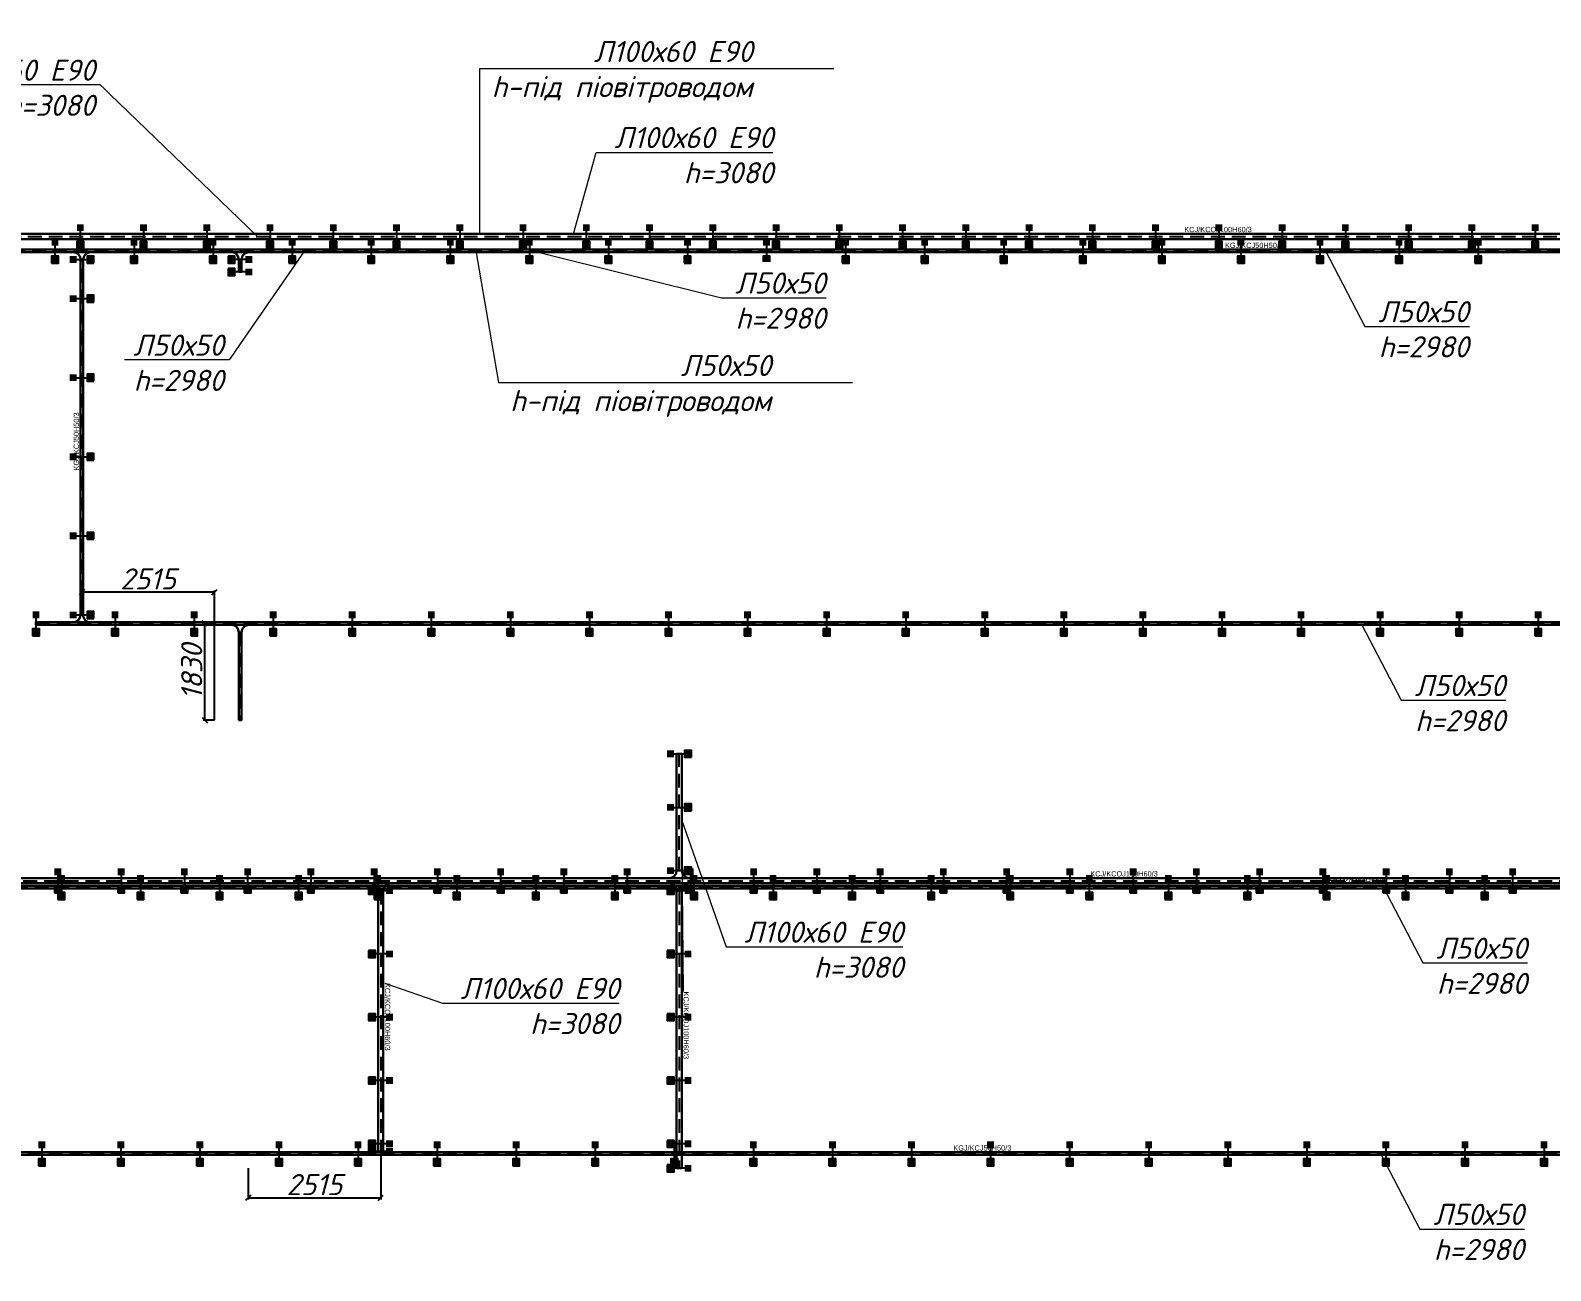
# Model space of a CAD drawing. Extents: x 221643 to 289394, y 86804 to 109436.
# Drawn here: x 224039 to 226923, y 86804 to 89156 of the extents above; entities that cross this region are included whole.
import ezdxf
from ezdxf import colors
from ezdxf.entities.mleader import LeaderData, LeaderLine
from ezdxf.math import Vec2, Vec3

# ---------------------------------------------------------------- set-up
doc = ezdxf.new("R2010")
doc.units = 0
doc.linetypes.add('DASHED2', pattern=[0.375, 0.25, -0.125])
doc.layers.get('Defpoints').update_dxf_attribs({"color": 140})
doc.layers.add('BAKS_opis', color=7, linetype='Continuous')
doc.layers.add("E_Прив'язки", color=24, linetype='Continuous')
for name, color, linetype, lineweight in [('E_Лотки', 5, 'Continuous', 30), ('E_Лотки_аварійні', 1, 'Continuous', 30), ('E_Позначення', 7, 'Continuous', 15)]:
    doc.layers.add(name, color=color, linetype=linetype, lineweight=lineweight)
doc.layers.add('E_Лотки_опори_опуски', color=2, linetype='Continuous', plot=False)
doc.styles.add('GOST 2.304', font='isocpeui.ttf')
doc.styles.add('ROMANS', font='ROMANS')
doc.styles.get("Standard").update_dxf_attribs({"font": 'arial.ttf'})
doc.styles.add('ГОСТ 2.304', font='isocpeui.ttf')
doc.dimstyles.new('1to10', dxfattribs={"dimtxt": 40, "dimasz": 10, "dimexe": 3, "dimexo": 0, "dimgap": 5, "dimtad": 1, "dimdec": 0, "dimlfac": 10, "dimrnd": 5, "dimtxsty": 'GOST 2.304', "dimblk": 'OBLIQUE', "dimcen": 2.5, "dimadec": 0, "dimazin": 0, "dimtfac": 1, "dimtdec": 0, "dimtmove": 0, "dimatfit": 3, "dimfxl": 1, "dimarcsym": 0})

# ---------------------------------------------------------------- blocks, each defined once
blk = doc.blocks.new('A$C3C5B6495')
at = {"linetype": 'Continuous'}
for p, q in [((0, 33), (0, 0)), ((14, 19), (14, 14))]:
    blk.add_line(p, q, dxfattribs=at)
for centre, start, end in [((14, 33), 180, 270), ((14, 0), 90, 180)]:
    blk.add_arc(centre, 14, start, end, dxfattribs=at)
blk = doc.blocks.new('TKD___50')
blk.add_blockref('A$C3C5B6495', (0, -16.5))
blk = doc.blocks.new('A$C4863500E')
at = {"linetype": 'Continuous'}
for p, q in [((380, 140), (0, 140)), ((240, 0), (140, 0))]:
    blk.add_line(p, q, dxfattribs=at)
for centre, start, end in [((0, 0), 0, 90), ((380, 0), 90, 180)]:
    blk.add_arc(centre, 140, start, end, dxfattribs=at)
blk = doc.blocks.new('TKD___100')
at = {"xscale": 0.1, "yscale": 0.1, "zscale": 0.1}
blk.add_blockref('A$C4863500E', (-19, -14), dxfattribs=at)
at = {"style": 'ROMANS', "flags": 9}
for tag, p in [('SYMBOL', (4.9, 15)), ('ID', (4.9, 14.7)), ('NAME', (4.9, 14.4)), ('TYP', (4.9, 14)), ('LENGTH', (4.9, 13.7)), ('ATT_1', (4.9, 13.4)), ('ATT_2', (4.9, 13)), ('ATT_3', (4.9, 12.7)), ('ATT_4', (4.9, 12.3)), ('ATT_5', (4.9, 11.9)), ('LUSTRO', (4.9, 11.6)), ('P1', (4.9, 11.2)), ('P2', (4.9, 10.9)), ('AN', (4.9, 10.6))]:
    blk.add_attdef(tag, p, '', height=0.3, dxfattribs=at)
blk = doc.blocks.new('BAKS_1509')
at = {"layer": 'BAKS_opis', "linetype": 'DASHED2', "ltscale": 105}
blk.add_line((0, 0), (-7134.7, 0), dxfattribs=at)
at = {"layer": 'E_Лотки'}
for points in [[(0, 2.5), (-7134.7, 2.5), (-7134.7, -2.5), (0, -2.5)], [(0, 2.5), (-7134.7, 2.5), (-7134.7, 2.5), (0, 2.5)], [(0, -2.5), (-7134.7, -2.5), (-7134.7, 2.5), (0, 2.5)], [(0, -2.5), (-7134.7, -2.5), (-7134.7, -2.5), (0, -2.5)]]:
    blk.add_3dface(points, dxfattribs=at)
at = {"flags": 1}
for tag, p in [('ATT_1', (-7134.7, 0)), ('ATT_2', (-7134.7, 0)), ('ATT_3', (-7134.7, 0)), ('ATT_4', (-7134.7, 0)), ('ATT_5', (-7134.7, 0)), ('AN', (-7134.7, 0)), ('TYP', (-7134.7, 0)), ('NAME', (-7134.7, 0)), ('P1X', (-7134.7, 0)), ('P2X', (-7134.7, 0)), ('P1Y', (-7134.7, 0)), ('P2Y', (-7134.7, 0)), ('LUSTRO', (-7134.7, 0)), ('LENGTH', (0, 0)), ('ID', (0, -2.5))]:
    blk.add_attdef(tag, p, '', height=2.5, dxfattribs=at)
at = {"layer": 'BAKS_opis'}
blk.add_attdef('SYMBOL', (-3630.3, 5.5), '', height=10, rotation=0, dxfattribs=at)
blk = doc.blocks.new('BAKS_1511')
at = {"layer": 'BAKS_opis', "linetype": 'DASHED2', "ltscale": 105}
blk.add_line((0, 0), (5691.5, 0, 0), dxfattribs=at)
at = {"layer": 'E_Лотки'}
for points in [[(0, -2.5), (5691.5, -2.5, 0), (5691.5, 2.5, 0), (0, 2.5)], [(0, 2.5), (5691.5, 2.5, 0), (5691.5, -2.5, 0), (0, -2.5)], [(0, 2.5), (5691.5, 2.5, 0), (5691.5, 2.5, 0), (0, 2.5)], [(0, -2.5), (5691.5, -2.5, 0), (5691.5, -2.5, 0), (0, -2.5)]]:
    blk.add_3dface(points, dxfattribs=at)
at = {"flags": 1}
for tag, p in [('ID', (-7, 2.5)), ('LENGTH', (-7, 0)), ('ATT_1', (5691.5, 0, 0)), ('ATT_2', (5691.5, 0, 0)), ('ATT_3', (5691.5, 0, 0)), ('ATT_4', (5691.5, 0, 0)), ('ATT_5', (5691.5, 0, 0)), ('AN', (5691.5, 0, 0)), ('TYP', (5691.5, 0, 0)), ('NAME', (5691.5, 0, 0)), ('P1X', (5691.5, 0, 0)), ('P2X', (5691.5, 0, 0)), ('P1Y', (5691.5, 0, 0)), ('P2Y', (5691.5, 0, 0)), ('LUSTRO', (5691.5, 0, 0))]:
    blk.add_attdef(tag, p, '', height=2.5, dxfattribs=at)
at = {"layer": 'BAKS_opis'}
blk.add_attdef('SYMBOL', (2779.2, 5.5), '', height=10, dxfattribs=at)
blk = doc.blocks.new('BAKS_1514')
at = {"layer": 'BAKS_opis', "linetype": 'DASHED2', "ltscale": 105}
blk.add_line((0, 0), (-7077.8, 0), dxfattribs=at)
at = {"layer": 'E_Лотки'}
for points in [[(0, 2.5), (-7077.8, 2.5), (-7077.8, -2.5), (0, -2.5)], [(0, 2.5), (-7077.8, 2.5), (-7077.8, 2.5), (0, 2.5)], [(0, -2.5), (-7077.8, -2.5), (-7077.8, 2.5), (0, 2.5)], [(0, -2.5), (-7077.8, -2.5), (-7077.8, -2.5), (0, -2.5)]]:
    blk.add_3dface(points, dxfattribs=at)
at = {"flags": 1}
for tag, p in [('ATT_1', (-7077.8, 0)), ('ATT_2', (-7077.8, 0)), ('ATT_3', (-7077.8, 0)), ('ATT_4', (-7077.8, 0)), ('ATT_5', (-7077.8, 0)), ('AN', (-7077.8, 0)), ('TYP', (-7077.8, 0)), ('NAME', (-7077.8, 0)), ('P1X', (-7077.8, 0)), ('P2X', (-7077.8, 0)), ('P1Y', (-7077.8, 0)), ('P2Y', (-7077.8, 0)), ('LUSTRO', (-7077.8, 0)), ('LENGTH', (7, 0)), ('ID', (7, -2.5))]:
    blk.add_attdef(tag, p, '', height=2.5, dxfattribs=at)
at = {"layer": 'BAKS_opis'}
blk.add_attdef('SYMBOL', (-3598.4, 5.5), '', height=10, rotation=0, dxfattribs=at)
blk = doc.blocks.new('BAKS_1519')
at = {"layer": 'BAKS_opis', "linetype": 'DASHED2', "ltscale": 105}
blk.add_line((0, 0), (6702.5, 0), dxfattribs=at)
at = {"layer": 'E_Лотки'}
for points in [[(0, -2.5), (6702.5, -2.5), (6702.5, 2.5), (0, 2.5)], [(0, 2.5), (6702.5, 2.5), (6702.5, -2.5), (0, -2.5)], [(0, 2.5), (6702.5, 2.5), (6702.5, 2.5), (0, 2.5)], [(0, -2.5), (6702.5, -2.5), (6702.5, -2.5), (0, -2.5)]]:
    blk.add_3dface(points, dxfattribs=at)
at = {"flags": 1}
for tag, p in [('ID', (0, 2.5)), ('LENGTH', (0, 0)), ('ATT_1', (6702.5, 0)), ('ATT_2', (6702.5, 0)), ('ATT_3', (6702.5, 0)), ('ATT_4', (6702.5, 0)), ('ATT_5', (6702.5, 0)), ('AN', (6702.5, 0)), ('TYP', (6702.5, 0)), ('NAME', (6702.5, 0)), ('P1X', (6702.5, 0)), ('P2X', (6702.5, 0)), ('P1Y', (6702.5, 0)), ('P2Y', (6702.5, 0)), ('LUSTRO', (6702.5, 0))]:
    blk.add_attdef(tag, p, '', height=2.5, dxfattribs=at)
at = {"layer": 'BAKS_opis'}
blk.add_attdef('SYMBOL', (3288.3, 5.5), '', height=10, rotation=359.9999, dxfattribs=at)
blk = doc.blocks.new('BAKS_1520')
at = {"layer": 'BAKS_opis', "linetype": 'DASHED2', "ltscale": 105}
blk.add_line((0, 0), (0, 674), dxfattribs=at)
at = {"layer": 'E_Лотки'}
for points in [[(2.5, 0), (2.5, 674), (-2.5, 674), (-2.5, 0)], [(-2.5, 0), (-2.5, 674), (2.5, 674), (2.5, 0)], [(-2.5, 0), (-2.5, 674), (-2.5, 674), (-2.5, 0)], [(2.5, 0), (2.5, 674), (2.5, 674), (2.5, 0)]]:
    blk.add_3dface(points, dxfattribs=at)
at = {"flags": 1}
for tag, p in [('ATT_1', (0, 674)), ('ATT_2', (0, 674)), ('ATT_3', (0, 674)), ('ATT_4', (0, 674)), ('ATT_5', (0, 674)), ('AN', (0, 674)), ('TYP', (0, 674)), ('NAME', (0, 674)), ('P1X', (0, 674)), ('P2X', (0, 674)), ('P1Y', (0, 674)), ('P2Y', (0, 674)), ('LUSTRO', (0, 674)), ('ID', (-2.5, 0)), ('LENGTH', (0, 0))]:
    blk.add_attdef(tag, p, '', height=2.5, dxfattribs=at)
at = {"layer": 'BAKS_opis'}
blk.add_attdef('SYMBOL', (-5.5, 274), '', height=10, rotation=90, dxfattribs=at)
blk = doc.blocks.new('BAKS_1521')
at = {"layer": 'BAKS_opis', "linetype": 'DASHED2', "ltscale": 105}
blk.add_line((0, 0), (0, -23.5), dxfattribs=at)
at = {"layer": 'E_Лотки'}
for points in [[(-2.5, 0), (-2.5, -23.5), (2.5, -23.5), (2.5, 0)], [(-2.5, 0), (-2.5, -23.5), (-2.5, -23.5), (-2.5, 0)], [(2.5, 0), (2.5, -23.5), (-2.5, -23.5), (-2.5, 0)], [(2.5, 0), (2.5, -23.5), (2.5, -23.5), (2.5, 0)]]:
    blk.add_3dface(points, dxfattribs=at)
at = {"flags": 1}
for tag, p in [('LENGTH', (0, 0)), ('ID', (2.5, 0)), ('ATT_1', (0, -23.5)), ('ATT_2', (0, -23.5)), ('ATT_3', (0, -23.5)), ('ATT_4', (0, -23.5)), ('ATT_5', (0, -23.5)), ('AN', (0, -23.5)), ('TYP', (0, -23.5)), ('NAME', (0, -23.5)), ('P1X', (0, -23.5)), ('P2X', (0, -23.5)), ('P1Y', (0, -23.5)), ('P2Y', (0, -23.5)), ('LUSTRO', (0, -23.5))]:
    blk.add_attdef(tag, p, '', height=2.5, dxfattribs=at)
at = {"layer": 'BAKS_opis', "flags": 1}
blk.add_attdef('SYMBOL', (5.5, -11.8), '', height=10, rotation=270, dxfattribs=at)
blk = doc.blocks.new('BAKS_1522')
at = {"layer": 'BAKS_opis', "linetype": 'DASHED2', "ltscale": 105}
blk.add_line((0, 0), (0, -166.5), dxfattribs=at)
at = {"layer": 'E_Лотки'}
for points in [[(-2.5, 0), (-2.5, -166.5), (2.5, -166.5), (2.5, 0)], [(-2.5, 0), (-2.5, -166.5), (-2.5, -166.5), (-2.5, 0)], [(2.5, 0), (2.5, -166.5), (-2.5, -166.5), (-2.5, 0)], [(2.5, 0), (2.5, -166.5), (2.5, -166.5), (2.5, 0)]]:
    blk.add_3dface(points, dxfattribs=at)
at = {"flags": 1}
for tag, p in [('LENGTH', (0, 0)), ('ID', (2.5, 0)), ('ATT_2', (0, -166.5)), ('ATT_3', (0, -166.5)), ('ATT_1', (0, -166.5)), ('ATT_4', (0, -166.5)), ('ATT_5', (0, -166.5)), ('AN', (0, -166.5)), ('TYP', (0, -166.5)), ('P2X', (0, -166.5)), ('P2Y', (0, -166.5)), ('LUSTRO', (0, -166.5)), ('NAME', (0, -166.5)), ('P1X', (0, -166.5)), ('P1Y', (0, -166.5))]:
    blk.add_attdef(tag, p, '', height=2.5, dxfattribs=at)
at = {"layer": 'BAKS_opis', "flags": 1}
blk.add_attdef('SYMBOL', (5.5, -83.2), '', height=10, rotation=270, dxfattribs=at)
blk = doc.blocks.new('BAKS_1596')
at = {"layer": 'BAKS_opis', "linetype": 'DASHED2', "ltscale": 105}
blk.add_line((0, 0), (7421.4, 0), dxfattribs=at)
at = {"layer": 'E_Лотки_аварійні'}
for points in [[(0, -5), (7421.4, -5), (7421.4, 5), (0, 5)], [(0, 5), (7421.4, 5), (7421.4, -5), (0, -5)], [(0, 5), (7421.4, 5), (7421.4, 5), (0, 5)], [(0, -5), (7421.4, -5), (7421.4, -5), (0, -5)]]:
    blk.add_3dface(points, dxfattribs=at)
at = {"flags": 1}
for tag, p in [('ID', (0, 5)), ('LENGTH', (0, 0)), ('ATT_1', (7421.4, 0)), ('ATT_2', (7421.4, 0)), ('ATT_3', (7421.4, 0)), ('ATT_4', (7421.4, 0)), ('ATT_5', (7421.4, 0)), ('AN', (7421.4, 0)), ('TYP', (7421.4, 0)), ('NAME', (7421.4, 0)), ('P1X', (7421.4, 0)), ('P2X', (7421.4, 0)), ('P1Y', (7421.4, 0)), ('P2Y', (7421.4, 0)), ('LUSTRO', (7421.4, 0))]:
    blk.add_attdef(tag, p, '', height=2.5, dxfattribs=at)
at = {"layer": 'BAKS_opis'}
blk.add_attdef('SYMBOL', (3638.7, 8), '', height=10, dxfattribs=at)
blk = doc.blocks.new('BAKS_1599')
at = {"layer": 'BAKS_opis', "linetype": 'DASHED2', "ltscale": 105}
blk.add_line((0, 0), (0, -494.5), dxfattribs=at)
at = {"layer": 'E_Лотки_аварійні'}
for points in [[(-5, 0), (-5, -494.5), (5, -494.5), (5, 0)], [(-5, 0), (-5, -494.5), (-5, -494.5), (-5, 0)], [(5, 0), (5, -494.5), (-5, -494.5), (-5, 0)], [(5, 0), (5, -494.5), (5, -494.5), (5, 0)]]:
    blk.add_3dface(points, dxfattribs=at)
at = {"flags": 1}
for tag, p in [('LENGTH', (0, 0)), ('ID', (5, 0)), ('ATT_2', (0, -494.5)), ('ATT_3', (0, -494.5)), ('ATT_1', (0, -494.5)), ('ATT_4', (0, -494.5)), ('ATT_5', (0, -494.5)), ('AN', (0, -494.5)), ('TYP', (0, -494.5)), ('P2X', (0, -494.5)), ('P2Y', (0, -494.5)), ('LUSTRO', (0, -494.5)), ('NAME', (0, -494.5)), ('P1X', (0, -494.5)), ('P1Y', (0, -494.5))]:
    blk.add_attdef(tag, p, '', height=2.5, dxfattribs=at)
at = {"layer": 'BAKS_opis'}
blk.add_attdef('SYMBOL', (8, -175.2), '', height=10, rotation=270, dxfattribs=at)
blk = doc.blocks.new('BAKS_1600')
at = {"layer": 'BAKS_opis', "linetype": 'DASHED2', "ltscale": 105}
blk.add_line((0, 0), (0, -526.6), dxfattribs=at)
at = {"layer": 'E_Лотки_аварійні'}
for points in [[(-5, 0), (-5, -526.6), (5, -526.6), (5, 0)], [(5, 0), (5, -526.6), (-5, -526.6), (-5, 0)], [(5, 0), (5, -526.6), (5, -526.6), (5, 0)], [(-5, 0), (-5, -526.6), (-5, -526.6), (-5, 0)]]:
    blk.add_3dface(points, dxfattribs=at)
at = {"flags": 1}
for tag, p in [('LENGTH', (0, 0)), ('ID', (5, 0)), ('ATT_2', (0, -526.6)), ('ATT_3', (0, -526.6)), ('ATT_1', (0, -526.6)), ('ATT_4', (0, -526.6)), ('ATT_5', (0, -526.6)), ('AN', (0, -526.6)), ('TYP', (0, -526.6)), ('P2X', (0, -526.6)), ('P2Y', (0, -526.6)), ('LUSTRO', (0, -526.6)), ('NAME', (0, -526.6)), ('P1X', (0, -526.6)), ('P1Y', (0, -526.6))]:
    blk.add_attdef(tag, p, '', height=2.5, dxfattribs=at)
at = {"layer": 'BAKS_opis'}
blk.add_attdef('SYMBOL', (8, -191.3), '', height=10, rotation=270, dxfattribs=at)
blk = doc.blocks.new('BAKS_1601')
at = {"layer": 'BAKS_opis', "linetype": 'DASHED2', "ltscale": 105}
blk.add_line((0, 0), (0, 221.5), dxfattribs=at)
at = {"layer": 'E_Лотки_аварійні'}
for points in [[(5, 0), (5, 221.5), (-5, 221.5), (-5, 0)], [(-5, 0), (-5, 221.5), (5, 221.5), (5, 0)], [(-5, 0), (-5, 221.5), (-5, 221.5), (-5, 0)], [(5, 0), (5, 221.5), (5, 221.5), (5, 0)]]:
    blk.add_3dface(points, dxfattribs=at)
at = {"flags": 1}
for tag, p in [('ATT_1', (0, 221.5)), ('ATT_2', (0, 221.5)), ('ATT_3', (0, 221.5)), ('ATT_4', (0, 221.5)), ('ATT_5', (0, 221.5)), ('AN', (0, 221.5)), ('TYP', (0, 221.5)), ('NAME', (0, 221.5)), ('P1X', (0, 221.5)), ('P2X', (0, 221.5)), ('P1Y', (0, 221.5)), ('P2Y', (0, 221.5)), ('LUSTRO', (0, 221.5)), ('ID', (-5, 0)), ('LENGTH', (0, 0))]:
    blk.add_attdef(tag, p, '', height=2.5, dxfattribs=at)
at = {"layer": 'BAKS_opis', "flags": 1}
blk.add_attdef('SYMBOL', (8, 110.8), '', height=10, rotation=270, dxfattribs=at)
blk = doc.blocks.new('BAKS_1612')
at = {"layer": 'BAKS_opis', "linetype": 'DASHED2', "ltscale": 105}
blk.add_line((0, 0), (6972.8, 0), dxfattribs=at)
at = {"layer": 'E_Лотки_аварійні'}
for points in [[(0, -5), (6972.8, -5), (6972.8, 5), (0, 5)], [(0, 5), (6972.8, 5), (6972.8, -5), (0, -5)], [(0, 5), (6972.8, 5), (6972.8, 5), (0, 5)], [(0, -5), (6972.8, -5), (6972.8, -5), (0, -5)]]:
    blk.add_3dface(points, dxfattribs=at)
at = {"flags": 1}
for tag, p in [('ID', (0, 5)), ('LENGTH', (0, 0)), ('ATT_1', (6972.8, 0)), ('ATT_2', (6972.8, 0)), ('ATT_3', (6972.8, 0)), ('ATT_4', (6972.8, 0)), ('ATT_5', (6972.8, 0)), ('AN', (6972.8, 0)), ('TYP', (6972.8, 0)), ('NAME', (6972.8, 0)), ('P1X', (6972.8, 0)), ('P2X', (6972.8, 0)), ('P1Y', (6972.8, 0)), ('P2Y', (6972.8, 0)), ('LUSTRO', (6972.8, 0))]:
    blk.add_attdef(tag, p, '', height=2.5, dxfattribs=at)
at = {"layer": 'BAKS_opis'}
blk.add_attdef('SYMBOL', (3414.4, 8), '', height=10, dxfattribs=at)
blk = doc.blocks.new('_None')
blk = doc.blocks.new('podpora_200')
for points in [[(-6.5, 10), (0, 10), (6.5, 10), (6.5, 23.1), (-6.5, 23.1)], [(-6.5, -23.1), (6.5, -23.1), (6.5, -10), (-6.5, -10)]]:
    blk.add_hatch(color=256).paths.add_polyline_path(points)
blk.add_line((0, 10), (0, -10))
blk.add_lwpolyline([(-6.5, -23.1), (6.5, -23.1), (6.5, -10), (-6.5, -10)], close=True)
at = {"style": 'ROMANS', "flags": 9}
for tag, p in [('SYMBOL', (3.3, 14.9)), ('TYP', (3.3, 13.9)), ('ATT_1', (3.3, 13.2)), ('ATT_2', (3.3, 12.9)), ('ATT_3', (3.3, 12.5)), ('ATT_4', (3.3, 12.2)), ('ATT_5', (3.3, 11.8)), ('AN', (3.3, 10.8)), ('ELEM', (3.3, 10.5)), ('ID', (3.3, 14.5)), ('NAME', (3.3, 14.2)), ('LENGTH', (3.3, 13.6)), ('P1', (3.3, 11.4)), ('P2', (3.3, 11.1))]:
    blk.add_attdef(tag, p, '', height=0.3, dxfattribs=at)
blk = doc.blocks.new('_Oblique')
at = {"color": 0, "linetype": 'ByBlock', "lineweight": -2}
blk.add_line((-0.5, -0.5), (0.5, 0.5), dxfattribs=at)
blk = doc.blocks.new('*D1601')
at = {"layer": 'Defpoints', "color": 0, "transparency": 16777216}
for p in [(224703.5, 87044.6), (224452, 86998.2), (224703.5, 86942.2)]:
    blk.add_point(p, dxfattribs=at)
at = {"layer": "E_Прив'язки", "color": 0, "lineweight": -2, "transparency": 16777216}
for p, q in [((224703.5, 87044.6), (224703.5, 86939.2)), ((224452, 86998.2), (224452, 86939.2)), ((224452, 86942.2), (224703.5, 86942.2))]:
    blk.add_line(p, q, dxfattribs=at)
at = {"layer": "E_Прив'язки", "color": 0, "lineweight": -2, "transparency": 16777216, "xscale": 10, "yscale": 10, "zscale": 10, "rotation": 180}
blk.add_blockref('_Oblique', (224452, 86942.2), dxfattribs=at)
at = {"layer": "E_Прив'язки", "color": 0, "lineweight": -2, "transparency": 16777216, "xscale": 10, "yscale": 10, "zscale": 10}
blk.add_blockref('_Oblique', (224703.5, 86942.2), dxfattribs=at)
at = {"layer": "E_Прив'язки", "color": 0, "transparency": 16777216, "insert": (224577.8, 86967.2), "char_height": 40, "attachment_point": 5, "style": 'GOST 2.304'}
blk.add_mtext('2515', dxfattribs=at)
blk = doc.blocks.new('*D1612')
at = {"layer": 'Defpoints', "color": 0, "transparency": 16777216}
for p in [(224370, 88031.2), (224388, 88031.2), (224388, 87848.2)]:
    blk.add_point(p, dxfattribs=at)
at = {"layer": "E_Прив'язки", "color": 0, "lineweight": -2, "transparency": 16777216}
for p, q in [((224388, 88031.2), (224367, 88031.2)), ((224370, 87848.2), (224370, 88031.2)), ((224388, 87848.2), (224367, 87848.2))]:
    blk.add_line(p, q, dxfattribs=at)
at = {"layer": "E_Прив'язки", "color": 0, "lineweight": -2, "transparency": 16777216, "xscale": 10, "yscale": 10, "zscale": 10}
for p, rotation in [((224370, 88031.2), 90), ((224370, 87848.2), 270)]:
    blk.add_blockref('_Oblique', p, dxfattribs=dict(at, rotation=rotation))
at = {"layer": "E_Прив'язки", "color": 0, "transparency": 16777216, "insert": (224345, 87939.7), "char_height": 40, "attachment_point": 5, "rotation": 90, "style": 'GOST 2.304'}
blk.add_mtext('1830', dxfattribs=at)
blk = doc.blocks.new('*D1613')
at = {"layer": 'Defpoints', "color": 0, "transparency": 16777216}
for p in [(224136.5, 88091), (224136.5, 88052.3), (224388, 87848.2)]:
    blk.add_point(p, dxfattribs=at)
at = {"layer": "E_Прив'язки", "color": 0, "lineweight": -2, "transparency": 16777216}
for p, q in [((224136.5, 88052.3), (224136.5, 88094)), ((224388, 88091), (224136.5, 88091)), ((224388, 87848.2), (224388, 88094))]:
    blk.add_line(p, q, dxfattribs=at)
at = {"layer": "E_Прив'язки", "color": 0, "lineweight": -2, "transparency": 16777216, "xscale": 10, "yscale": 10, "zscale": 10, "rotation": 180}
blk.add_blockref('_Oblique', (224136.5, 88091), dxfattribs=at)
at = {"layer": "E_Прив'язки", "color": 0, "lineweight": -2, "transparency": 16777216, "xscale": 10, "yscale": 10, "zscale": 10}
blk.add_blockref('_Oblique', (224388, 88091), dxfattribs=at)
at = {"layer": "E_Прив'язки", "color": 0, "transparency": 16777216, "insert": (224262.3, 88116), "char_height": 40, "attachment_point": 5, "style": 'GOST 2.304'}
blk.add_mtext('2515', dxfattribs=at)

msp = doc.modelspace()

# ---------------------------------------------------------------- block references
at = {"layer": 'E_Лотки'}
for name, p in [('BAKS_1509', (229935.5036, 88738.1718)), ('BAKS_1520', (224136.5036, 88047.6718)), ('BAKS_1514', (230097.8036, 87531.1718)), ('BAKS_1511', (223010.5036, 87026.1718))]:
    msp.add_blockref(name, p, dxfattribs=at).add_auto_attribs({'SYMBOL': 'KGJ/KCJ50H50/3'})
for p, rotation in [((224136.7879, 88735.6718), 270), ((224437.0036, 88735.6718), 270), ((224136.5036, 88033.6718), 89.99999999999999), ((224437.0036, 88028.6718), 270)]:
    msp.add_blockref('TKD___50', p, dxfattribs=dict(at, rotation=rotation))
for name, p in [('BAKS_1521', (224437.0036, 88721.6718)), ('BAKS_1519', (224049.5036, 88031.1718)), ('BAKS_1522', (224436.9733, 88014.6415))]:
    msp.add_blockref(name, p, dxfattribs=at)
at = {"layer": 'E_Лотки_аварійні'}
for name, p in [('BAKS_1612', (222813.616, 88765.6998)), ('BAKS_1596', (222411.0036, 87543.6712)), ('BAKS_1599', (224703.5036, 87524.6712)), ('BAKS_1600', (225270.0036, 87524.6712))]:
    msp.add_blockref(name, p, dxfattribs=at).add_auto_attribs({'SYMBOL': 'KCJ/KCOJ100H60/3'})
msp.add_blockref('BAKS_1601', (225270.0036, 87562.6712), dxfattribs=at)
at = {"layer": 'E_Лотки_аварійні', "xscale": -1, "rotation": 180}
msp.add_blockref('TKD___100', (225270.0036, 87548.6712), dxfattribs=at)
at = {"layer": 'E_Лотки_аварійні', "xscale": -1}
for p in [(224703.5036, 87538.6712), (225270.0036, 87538.6712)]:
    msp.add_blockref('TKD___100', p, dxfattribs=at)
at = {"layer": 'E_Лотки_опори_опуски'}
for p in [(224133.616, 88765.6998), (224253.616, 88765.6998), (224373.616, 88765.6998), (224493.616, 88765.6998), (224613.616, 88765.6998), (224733.616, 88765.6998), (224853.616, 88765.6998), (224973.616, 88765.6998), (225093.616, 88765.6998), (225213.616, 88765.6998), (225333.616, 88765.6998), (225453.616, 88765.6998), (225573.616, 88765.6998), (225693.616, 88765.6998), (225813.616, 88765.6998), (225933.616, 88765.6998), (226053.616, 88765.6998), (226173.616, 88765.6998), (226293.616, 88765.6998), (226413.616, 88765.6998), (226533.616, 88765.6998), (226653.616, 88765.6998), (226773.616, 88765.6998), (226893.616, 88765.6998), (224085.5036, 88738.1718), (224235.5036, 88738.1718), (224385.5036, 88738.1718), (224535.5036, 88738.1718), (224685.5036, 88738.1718), (224835.5036, 88738.1718), (224985.5036, 88738.1718), (225135.5036, 88738.1718), (225285.5036, 88738.1718), (225435.5036, 88738.1718), (225585.5036, 88738.1718), (225735.5036, 88738.1718), (225885.5036, 88738.1718), (226035.5036, 88738.1718), (226185.5036, 88738.1718), (226335.5036, 88738.1718), (226485.5036, 88738.1718), (226635.5036, 88738.1718), (226785.5036, 88738.1718), (224091.0036, 87543.6712), (224211.0036, 87543.6712), (224331.0036, 87543.6712), (224451.0036, 87543.6712), (224571.0036, 87543.6712), (224691.0036, 87543.6712), (224811.0036, 87543.6712), (224931.0036, 87543.6712), (225051.0036, 87543.6712), (225171.0036, 87543.6712), (225291.0036, 87543.6712), (225411.0036, 87543.6712), (225531.0036, 87543.6712), (225651.0036, 87543.6712), (225771.0036, 87543.6712), (225891.0036, 87543.6712), (226011.0036, 87543.6712), (226131.0036, 87543.6712), (226251.0036, 87543.6712), (226371.0036, 87543.6712), (226491.0036, 87543.6712), (226611.0036, 87543.6712), (226731.0036, 87543.6712), (226851.0036, 87543.6712), (224097.8036, 87531.1718), (224247.8036, 87531.1718), (224397.8036, 87531.1718), (224547.8036, 87531.1718), (224697.8036, 87531.1718), (224847.8036, 87531.1718), (224997.8036, 87531.1718), (225147.8036, 87531.1718), (225297.8036, 87531.1718), (225447.8036, 87531.1718), (225597.8036, 87531.1718), (225747.8036, 87531.1718), (225897.8036, 87531.1718), (226047.8036, 87531.1718), (226197.8036, 87531.1718), (226347.8036, 87531.1718), (226497.8036, 87531.1718), (226647.8036, 87531.1718), (226797.8036, 87531.1718), (224060.5036, 87026.1718), (224210.5036, 87026.1718), (224360.5036, 87026.1718), (224510.5036, 87026.1718), (224660.5036, 87026.1718), (224810.5036, 87026.1718), (224960.5036, 87026.1718), (225110.5036, 87026.1718), (225260.5036, 87026.1718), (225410.5036, 87026.1718), (225560.5036, 87026.1718), (225710.5036, 87026.1718), (225860.5036, 87026.1718), (226010.5036, 87026.1718), (226160.5036, 87026.1718), (226310.5036, 87026.1718), (226460.5036, 87026.1718), (226610.5036, 87026.1718), (226760.5036, 87026.1718), (226910.5036, 87026.1718)]:
    msp.add_blockref('podpora_200', p, dxfattribs=at)
for p, rotation in [((224136.5036, 88721.6718), 90), ((224437.0036, 88721.6718), 270), ((224437.0036, 88698.1718), 270), ((224136.5036, 88647.6718), 90), ((224136.5036, 88497.6718), 90), ((224136.5036, 88347.6718), 90), ((224136.5036, 88197.6718), 90), ((224049.5036, 88031.1718), 359.9998909478166), ((224136.5036, 88047.6718), 90), ((224199.5036, 88031.1715), 359.9998909478166), ((224349.5036, 88031.1712), 359.9998909478166), ((224499.5036, 88031.1709), 359.9998909478166), ((224649.5036, 88031.1706), 359.9998909478166), ((224799.5036, 88031.1703), 359.9998909478166), ((224949.5036, 88031.17), 359.9998909478166), ((225099.5036, 88031.1698), 359.9998909478166), ((225249.5036, 88031.1695), 359.9998909478166), ((225399.5036, 88031.1692), 359.9998909478166), ((225549.5036, 88031.1689), 359.9998909478166), ((225699.5036, 88031.1686), 359.9998909478166), ((225849.5036, 88031.1683), 359.9998909478166), ((225999.5036, 88031.168), 359.9998909478166), ((226149.5036, 88031.1678), 359.9998909478166), ((226299.5036, 88031.1675), 359.9998909478166), ((226449.5036, 88031.1672), 359.9998909478166), ((226599.5036, 88031.1669), 359.9998909478166), ((226749.5036, 88031.1666), 359.9998909478166), ((226899.5036, 88031.1663), 359.9998909478166), ((225270.0036, 87784.1718), 90), ((225270.0036, 87682.6712), 90), ((225270.0036, 87562.6712), 90), ((224703.5036, 87524.6712), 270), ((225270.0036, 87524.6712), 270), ((224703.5036, 87404.6712), 270), ((225270.0036, 87404.6712), 270), ((224703.5036, 87284.6712), 270), ((225270.0036, 87284.6712), 270), ((224703.5036, 87164.6712), 270), ((225270.0036, 87164.6712), 270), ((224703.5036, 87044.6712), 270), ((225270.0036, 87044.6712), 270), ((224703.5036, 87030.2189), 270), ((225270.0036, 86998.0905), 270)]:
    msp.add_blockref('podpora_200', p, dxfattribs=dict(at, rotation=rotation))

# ---------------------------------------------------------------- dimensions: what is measured, and where the dimension line sits
at = {"layer": "E_Прив'язки"}
for base, p1, p2, picture, middle in [((224136.5036, 88090.9622), (224388.0036, 87848.1718), (224136.5036, 88052.2649), '*D1613', (224262.2536, 88115.9622)), ((224703.5036, 86942.1883), (224452.0036, 86998.1718), (224703.5036, 87044.5527), '*D1601', (224577.7536, 86967.1883))]:
    dim = msp.add_linear_dim(base=base, p1=p1, p2=p2, dimstyle='1to10', dxfattribs=at)
    dim.commit()
    dim.dimension.update_dxf_attribs({"geometry": picture, "text_midpoint": middle})
dim = msp.add_linear_dim(base=(224370.0036, 88031.1711), p1=(224388.0036, 87848.1718), p2=(224388.0039, 88031.1711), angle=90, dimstyle='1to10', dxfattribs=at)
dim.commit()
dim.dimension.update_dxf_attribs({"geometry": '*D1612', "text_midpoint": (224345.0036, 87939.6714)})

# ---------------------------------------------------------------- next in the draw order: leaders
at = {"layer": 'E_Позначення'}
ml = msp.add_multileader_mtext('Standard', dxfattribs=at)
ml.set_content('Л100х60 Е90\\Ph-під піовітроводом', color=256, style='ГОСТ 2.304')
ml.set_leader_properties(color=256, linetype='ByLayer', lineweight=-1)
ml.set_arrow_properties(name='NONE')
ml.build(insert=Vec2(0, 0))
ml.multileader.update_dxf_attribs({"has_dogleg": 0, "text_left_attachment_type": 6, "text_right_attachment_type": 6, "dogleg_length": 0, "arrow_head_size": 0.1})
ctx = ml.context
ctx.base_point, ctx.char_height, ctx.arrow_head_size, ctx.landing_gap_size, ctx.plane_origin = Vec3(224891.7857, 89084.3357), 40, 0.1, 10, Vec3(226943.9929, 88782.8246)
ctx.left_attachment, ctx.right_attachment, ctx.text_align_type = 6, 6, 2
notes = []
notes.append((ctx, [(0, (1, 1, 0), (224891.7857, 89084.3357), (1, 0), 0, [(0, [(224891.3226, 88770.6998)], 0, [])])]))
ctx.mtext.insert, ctx.mtext.alignment, ctx.mtext.flow_direction = Vec3(225409.2403, 89136.3357), 3, 5
ctx.mtext.has_bg_fill, ctx.mtext.bg_color, ctx.mtext.bg_scale_factor, ctx.mtext.bg_transparency, ctx.mtext.use_window_bg_color = 1, -1027028792, 1.5, 0, 1
ml = msp.add_multileader_mtext('Standard', dxfattribs=at)
ml.set_content('Л100х60 Е90\\Ph=3080', color=256, style='ГОСТ 2.304')
ml.set_leader_properties(color=256, linetype='ByLayer', lineweight=-1)
ml.set_arrow_properties(name='NONE')
ml.build(insert=Vec2(0, 0))
ml.multileader.update_dxf_attribs({"has_dogleg": 0, "text_left_attachment_type": 6, "text_right_attachment_type": 6, "dogleg_length": 0, "arrow_head_size": 0.1})
ctx = ml.context
ctx.base_point, ctx.char_height, ctx.arrow_head_size, ctx.landing_gap_size, ctx.plane_origin = Vec3(223825.5212, 89052.9394), 40, 0.1, 10, Vec3(226455.5062, 88888.9939)
ctx.left_attachment, ctx.right_attachment, ctx.text_align_type = 6, 6, 2
notes.append((ctx, [(1, (1, 1, 0), (224171.5515, 89052.9394), (-1, 0), 0, [(0, [(224470.0036, 88765.6998)], 0, [])])]))
ctx.mtext.insert, ctx.mtext.alignment, ctx.mtext.flow_direction = Vec3(224161.5515, 89100.9394), 3, 5
ctx.mtext.has_bg_fill, ctx.mtext.bg_color, ctx.mtext.bg_scale_factor, ctx.mtext.bg_transparency, ctx.mtext.use_window_bg_color = 1, -1027028792, 1.5, 0, 1
ml = msp.add_multileader_mtext('Standard', dxfattribs=at)
ml.set_content('Л50х50\\Ph=2980', color=256, style='ГОСТ 2.304')
ml.set_leader_properties(color=256, linetype='ByLayer', lineweight=-1)
ml.set_arrow_properties(name='NONE')
ml.build(insert=Vec2(0, 0))
ml.multileader.update_dxf_attribs({"has_dogleg": 0, "text_left_attachment_type": 6, "text_right_attachment_type": 6, "dogleg_length": 0, "arrow_head_size": 0.1})
ctx = ml.context
ctx.base_point, ctx.char_height, ctx.arrow_head_size, ctx.landing_gap_size, ctx.plane_origin = Vec3(224208.2751, 88531.2543), 40, 0.1, 10, Vec3(226872.6473, 88367.3087)
ctx.left_attachment, ctx.right_attachment, ctx.text_align_type = 6, 6, 2
notes.append((ctx, [(1, (1, 1, 0), (224415.8206, 88531.2543), (-1, 0), 0, [(0, [(224559.0038, 88738.5334)], 0, [])])]))
ctx.mtext.insert, ctx.mtext.alignment, ctx.mtext.flow_direction = Vec3(224405.8206, 88579.2543), 3, 5
ctx.mtext.has_bg_fill, ctx.mtext.bg_color, ctx.mtext.bg_scale_factor, ctx.mtext.bg_transparency, ctx.mtext.use_window_bg_color = 1, -1027028792, 1.5, 0, 1
ml = msp.add_multileader_mtext('Standard', dxfattribs=at)
ml.set_content('Л50х50\\Ph-під піовітроводом', color=256, style='ГОСТ 2.304')
ml.set_leader_properties(color=256, linetype='ByLayer', lineweight=-1)
ml.set_arrow_properties(name='NONE')
ml.build(insert=Vec2(0, 0))
ml.multileader.update_dxf_attribs({"has_dogleg": 0, "text_left_attachment_type": 6, "text_right_attachment_type": 6, "dogleg_length": 0, "arrow_head_size": 0.1})
ctx = ml.context
ctx.base_point, ctx.char_height, ctx.arrow_head_size, ctx.landing_gap_size, ctx.plane_origin = Vec3(224926.9533, 88488.8027), 40, 0.1, 10, Vec3(227695.623, 88302.1937)
ctx.left_attachment, ctx.right_attachment, ctx.text_align_type = 6, 6, 2
notes.append((ctx, [(0, (1, 1, 0), (224926.9533, 88488.8027), (1, 0), 0, [(0, [(224884.2729, 88738.1718)], 0, [])])]))
ctx.mtext.insert, ctx.mtext.alignment, ctx.mtext.flow_direction = Vec3(225444.4078, 88540.8027), 3, 5
ctx.mtext.has_bg_fill, ctx.mtext.bg_color, ctx.mtext.bg_scale_factor, ctx.mtext.bg_transparency, ctx.mtext.use_window_bg_color = 1, -1027028792, 1.5, 0, 1
ml = msp.add_multileader_mtext('Standard', dxfattribs=at)
ml.set_content('Л50х50\\Ph=2980', color=256, style='ГОСТ 2.304')
ml.set_leader_properties(color=256, linetype='ByLayer', lineweight=-1)
ml.set_arrow_properties(name='NONE')
ml.build(insert=Vec2(0, 0))
ml.multileader.update_dxf_attribs({"has_dogleg": 0, "text_left_attachment_type": 6, "text_right_attachment_type": 6, "dogleg_length": 0, "arrow_head_size": 0.1})
ctx = ml.context
ctx.base_point, ctx.char_height, ctx.arrow_head_size, ctx.landing_gap_size, ctx.plane_origin = Vec3(226570.3047, 88594.8385), 40, 0.1, 10, Vec3(229200.2897, 88430.8929)
ctx.left_attachment, ctx.right_attachment, ctx.text_align_type = 6, 6, 2
notes.append((ctx, [(0, (1, 1, 0), (226570.3047, 88594.8385), (1, 0), 0, [(0, [(226495.8931, 88738.1937)], 0, [])])]))
ctx.mtext.insert, ctx.mtext.alignment, ctx.mtext.flow_direction = Vec3(226767.8502, 88642.8385), 3, 5
ctx.mtext.has_bg_fill, ctx.mtext.bg_color, ctx.mtext.bg_scale_factor, ctx.mtext.bg_transparency, ctx.mtext.use_window_bg_color = 1, -1027028792, 1.5, 0, 1
ml = msp.add_multileader_mtext('Standard', dxfattribs=at)
ml.set_content('Л50х50\\Ph=2980', color=256, style='ГОСТ 2.304')
ml.set_leader_properties(color=256, linetype='ByLayer', lineweight=-1)
ml.set_arrow_properties(name='NONE')
ml.build(insert=Vec2(0, 0))
ml.multileader.update_dxf_attribs({"has_dogleg": 0, "text_left_attachment_type": 6, "text_right_attachment_type": 6, "dogleg_length": 0, "arrow_head_size": 0.1})
ctx = ml.context
ctx.base_point, ctx.char_height, ctx.arrow_head_size, ctx.landing_gap_size, ctx.plane_origin = Vec3(226639.415, 87885.8385), 40, 0.1, 10, Vec3(229269.4, 87721.8929)
ctx.left_attachment, ctx.right_attachment, ctx.text_align_type = 6, 6, 2
notes.append((ctx, [(0, (1, 1, 0), (226639.415, 87885.8385), (1, 0), 0, [(0, [(226565.0034, 88029.1937)], 0, [])])]))
ctx.mtext.insert, ctx.mtext.alignment, ctx.mtext.flow_direction = Vec3(226836.9605, 87933.8385), 3, 5
ctx.mtext.has_bg_fill, ctx.mtext.bg_color, ctx.mtext.bg_scale_factor, ctx.mtext.bg_transparency, ctx.mtext.use_window_bg_color = 1, -1027028792, 1.5, 0, 1
ml = msp.add_multileader_mtext('Standard', dxfattribs=at)
ml.set_content('Л100х60 Е90\\Ph=3080', color=256, style='ГОСТ 2.304')
ml.set_leader_properties(color=256, linetype='ByLayer', lineweight=-1)
ml.set_arrow_properties(name='NONE')
ml.build(insert=Vec2(0, 0))
ml.multileader.update_dxf_attribs({"has_dogleg": 0, "text_left_attachment_type": 6, "text_right_attachment_type": 6, "dogleg_length": 0, "arrow_head_size": 0.1})
ctx = ml.context
ctx.base_point, ctx.char_height, ctx.arrow_head_size, ctx.landing_gap_size, ctx.plane_origin = Vec3(225358.9733, 87418.1718), 40, 0.1, 10, Vec3(228043.091, 87157.282)
ctx.left_attachment, ctx.right_attachment, ctx.text_align_type = 6, 6, 2
notes.append((ctx, [(0, (1, 1, 0), (225358.9733, 87418.1718), (1, 0), 0, [(0, [(225278.0036, 87333.3809), (225275.0036, 87658.0818)], 0, [])])]))
ctx.mtext.insert, ctx.mtext.alignment, ctx.mtext.flow_direction = Vec3(225695.0036, 87466.1718), 3, 5
ctx.mtext.has_bg_fill, ctx.mtext.bg_color, ctx.mtext.bg_scale_factor, ctx.mtext.bg_transparency, ctx.mtext.use_window_bg_color = 1, -1027028792, 1.5, 0, 1
ml = msp.add_multileader_mtext('Standard', dxfattribs=at)
ml.set_content('Л50х50\\Ph=2980', color=256, style='ГОСТ 2.304')
ml.set_leader_properties(color=256, linetype='ByLayer', lineweight=-1)
ml.set_arrow_properties(name='NONE')
ml.build(insert=Vec2(0, 0))
ml.multileader.update_dxf_attribs({"has_dogleg": 0, "text_left_attachment_type": 6, "text_right_attachment_type": 6, "dogleg_length": 0, "arrow_head_size": 0.1})
ctx = ml.context
ctx.base_point, ctx.char_height, ctx.arrow_head_size, ctx.landing_gap_size, ctx.plane_origin = Vec3(226680.7041, 87387.5854), 40, 0.1, 10, Vec3(229310.6891, 87223.6399)
ctx.left_attachment, ctx.right_attachment, ctx.text_align_type = 6, 6, 2
notes.append((ctx, [(0, (1, 1, 0), (226680.7041, 87387.5854), (1, 0), 0, [(0, [(226606.2925, 87530.9406)], 0, [])])]))
ctx.mtext.insert, ctx.mtext.alignment, ctx.mtext.flow_direction = Vec3(226878.2495, 87435.5854), 3, 5
ctx.mtext.has_bg_fill, ctx.mtext.bg_color, ctx.mtext.bg_scale_factor, ctx.mtext.bg_transparency, ctx.mtext.use_window_bg_color = 1, -1027028792, 1.5, 0, 1
ml = msp.add_multileader_mtext('Standard', dxfattribs=at)
ml.set_content('Л100х60 Е90\\Ph=3080', color=256, style='ГОСТ 2.304')
ml.set_leader_properties(color=256, linetype='ByLayer', lineweight=-1)
ml.set_arrow_properties(name='NONE')
ml.build(insert=Vec2(0, 0))
ml.multileader.update_dxf_attribs({"has_dogleg": 0, "text_left_attachment_type": 6, "text_right_attachment_type": 6, "dogleg_length": 0, "arrow_head_size": 0.1})
ctx = ml.context
ctx.base_point, ctx.char_height, ctx.arrow_head_size, ctx.landing_gap_size, ctx.plane_origin = Vec3(224820.5783, 87311.2641), 40, 0.1, 10, Vec3(227476.591, 87173.3462)
ctx.left_attachment, ctx.right_attachment, ctx.text_align_type = 6, 6, 2
notes.append((ctx, [(0, (1, 1, 0), (224820.5783, 87311.2641), (1, 0), 0, [(1, [(224711.5036, 87349.4451)], 0, [])])]))
ctx.mtext.insert, ctx.mtext.alignment, ctx.mtext.flow_direction = Vec3(225156.6086, 87359.2641), 3, 5
ctx.mtext.has_bg_fill, ctx.mtext.bg_color, ctx.mtext.bg_scale_factor, ctx.mtext.bg_transparency, ctx.mtext.use_window_bg_color = 1, -1027028792, 1.5, 0, 1
ml = msp.add_multileader_mtext('Standard', dxfattribs=at)
ml.set_content('Л50х50\\Ph=2980', color=256, style='ГОСТ 2.304')
ml.set_leader_properties(color=256, linetype='ByLayer', lineweight=-1)
ml.set_arrow_properties(name='NONE')
ml.build(insert=Vec2(0, 0))
ml.multileader.update_dxf_attribs({"has_dogleg": 0, "text_left_attachment_type": 6, "text_right_attachment_type": 6, "dogleg_length": 0, "arrow_head_size": 0.1})
ctx = ml.context
ctx.base_point, ctx.char_height, ctx.arrow_head_size, ctx.landing_gap_size, ctx.plane_origin = Vec3(226674.847, 86882.8023), 40, 0.1, 10, Vec3(229304.832, 86718.8568)
ctx.left_attachment, ctx.right_attachment, ctx.text_align_type = 6, 6, 2
notes.append((ctx, [(0, (1, 1, 0), (226674.847, 86882.8023), (1, 0), 0, [(0, [(226600.4354, 87026.1575)], 0, [])])]))
ctx.mtext.insert, ctx.mtext.alignment, ctx.mtext.flow_direction = Vec3(226872.3924, 86930.8023), 3, 5
ctx.mtext.has_bg_fill, ctx.mtext.bg_color, ctx.mtext.bg_scale_factor, ctx.mtext.bg_transparency, ctx.mtext.use_window_bg_color = 1, -1027028792, 1.5, 0, 1
for ctx, leaders in notes:
    for number, flags, end, landing, length, lines in leaders:
        leader = LeaderData()
        leader.index, (leader.has_last_leader_line, leader.has_dogleg_vector, leader.attachment_direction) = number, flags
        leader.last_leader_point, leader.dogleg_vector, leader.dogleg_length = Vec3(end), Vec3(landing), length
        for number, points, colour, breaks in lines:
            line = LeaderLine()
            line.index, line.vertices, line.color, line.breaks = number, Vec3.list(points), colors.encode_raw_color(colour), breaks
            leader.lines.append(line)
        ctx.leaders.append(leader)

# ---------------------------------------------------------------- next in the draw order: leaders
ml = msp.add_multileader_mtext('Standard', dxfattribs=at)
ml.set_content('Л100х60 Е90\\Ph=3080', color=256, style='ГОСТ 2.304')
ml.set_leader_properties(color=256, linetype='ByLayer', lineweight=-1)
ml.set_arrow_properties(name='NONE')
ml.build(insert=Vec2(0, 0))
ml.multileader.update_dxf_attribs({"has_dogleg": 0, "text_left_attachment_type": 6, "text_right_attachment_type": 6, "dogleg_length": 0, "arrow_head_size": 0.1})
ctx = ml.context
ctx.base_point, ctx.char_height, ctx.arrow_head_size, ctx.landing_gap_size, ctx.plane_origin = Vec3(225112.33, 88925.0629), 40, 0.1, 10, Vec3(227742.3151, 88867.784)
ctx.left_attachment, ctx.right_attachment, ctx.text_align_type = 6, 6, 2
notes = []
notes.append((ctx, [(0, (1, 1, 0), (225112.33, 88925.0629), (1, 0), 0, [(0, [(225069.1431, 88770.6998)], 0, [])])]))
ctx.mtext.insert, ctx.mtext.alignment, ctx.mtext.flow_direction = Vec3(225448.3603, 88973.0629), 3, 5
ctx.mtext.has_bg_fill, ctx.mtext.bg_color, ctx.mtext.bg_scale_factor, ctx.mtext.bg_transparency, ctx.mtext.use_window_bg_color = 1, -1027028792, 1.5, 0, 1
ml = msp.add_multileader_mtext('Standard', dxfattribs=at)
ml.set_content('Л50х50\\Ph=2980', color=256, style='ГОСТ 2.304')
ml.set_leader_properties(color=256, linetype='ByLayer', lineweight=-1)
ml.set_arrow_properties(name='NONE')
ml.build(insert=Vec2(0, 0))
ml.multileader.update_dxf_attribs({"has_dogleg": 0, "text_left_attachment_type": 6, "text_right_attachment_type": 6, "dogleg_length": 0, "arrow_head_size": 0.1})
ctx = ml.context
ctx.base_point, ctx.char_height, ctx.arrow_head_size, ctx.landing_gap_size, ctx.plane_origin = Vec3(225350.1072, 88649.2146), 40, 0.1, 10, Vec3(228014.4794, 88485.2691)
ctx.left_attachment, ctx.right_attachment, ctx.text_align_type = 6, 6, 2
notes.append((ctx, [(0, (1, 1, 0), (225350.1072, 88649.2146), (1, 0), 0, [(0, [(225002.2938, 88735.6718)], 0, [])])]))
ctx.mtext.insert, ctx.mtext.alignment, ctx.mtext.flow_direction = Vec3(225547.6527, 88697.2146), 3, 5
ctx.mtext.has_bg_fill, ctx.mtext.bg_color, ctx.mtext.bg_scale_factor, ctx.mtext.bg_transparency, ctx.mtext.use_window_bg_color = 1, -1027028792, 1.5, 0, 1
for ctx, leaders in notes:
    for number, flags, end, landing, length, lines in leaders:
        leader = LeaderData()
        leader.index, (leader.has_last_leader_line, leader.has_dogleg_vector, leader.attachment_direction) = number, flags
        leader.last_leader_point, leader.dogleg_vector, leader.dogleg_length = Vec3(end), Vec3(landing), length
        for number, points, colour, breaks in lines:
            line = LeaderLine()
            line.index, line.vertices, line.color, line.breaks = number, Vec3.list(points), colors.encode_raw_color(colour), breaks
            leader.lines.append(line)
        ctx.leaders.append(leader)

doc.saveas('drawing.dxf')
